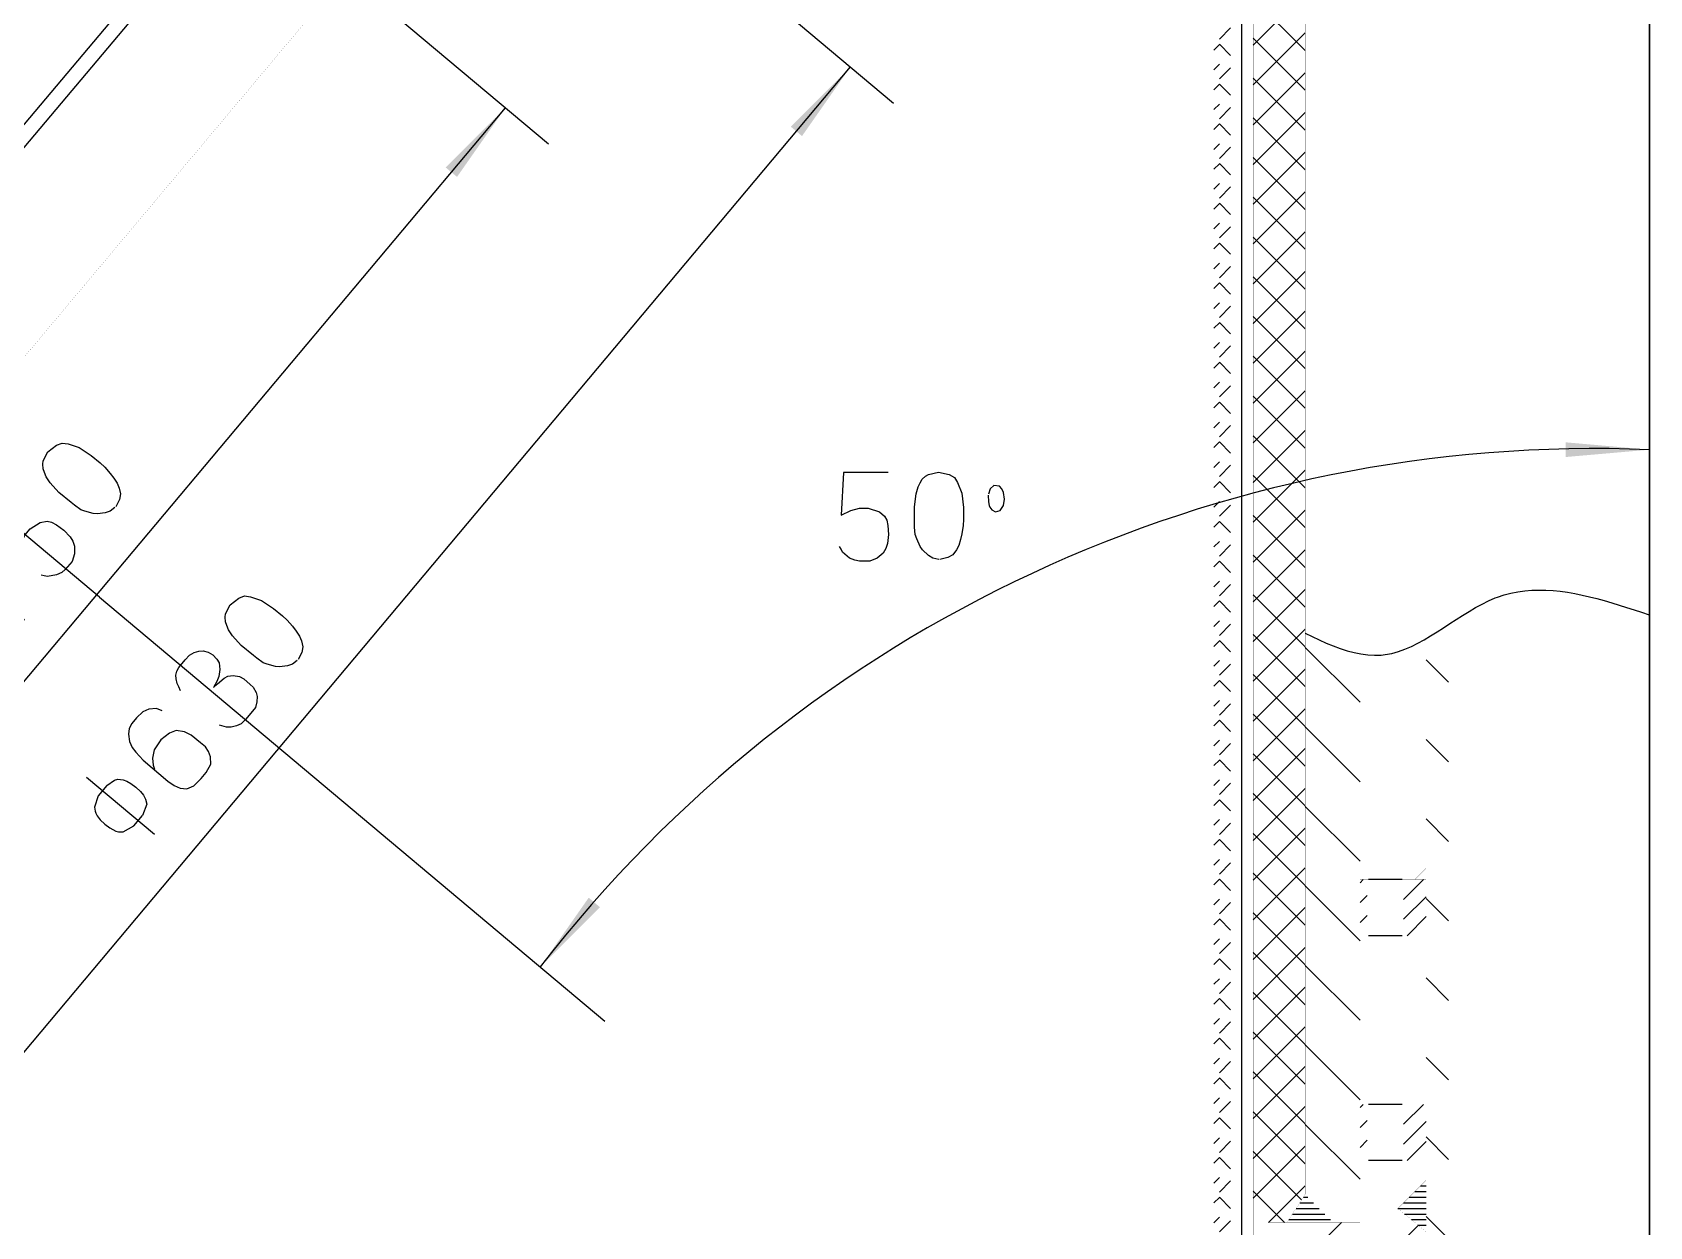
# Model space of a CAD drawing. Extents: x 0 to 8410, y 0 to 11890.
# Drawn here: x 2575 to 3150, y 8158 to 8583 of the extents above; entities that cross this region are included whole.
import ezdxf

# ---------------------------------------------------------------- set-up
doc = ezdxf.new("R2010")
doc.units = 0
doc.header["$MEASUREMENT"] = 0
doc.layers.add('6', color=7, linetype='Continuous')
doc.layers.add('7', color=7, linetype='Continuous')

# ---------------------------------------------------------------- blocks, each defined once
blk = doc.blocks.new('BLKENT9')
at = {"layer": '6', "color": 2, "linetype": 'Continuous'}
for p, q in [((2863.12, 8426.18), (2862.28, 8410.98)), ((2879.01, 8426.18), (2863.12, 8426.18)), ((2893.34, 8425.54), (2896.89, 8426.34)), ((2896.89, 8426.34), (2900.66, 8425.54)), ((2888.95, 8418.66), (2889.68, 8421.06)), ((2889.68, 8421.06), (2890.41, 8422.5)), ((2890.41, 8422.5), (2891.14, 8423.78)), ((2891.14, 8423.78), (2892.29, 8424.9)), ((2892.29, 8424.9), (2893.34, 8425.54)), ((2900.66, 8425.54), (2902.54, 8424.42)), ((2902.54, 8424.42), (2903.69, 8422.66)), ((2903.69, 8422.66), (2905.16, 8418.82)), ((2915.3, 8420.42), (2914.67, 8418.5)), ((2916.55, 8421.54), (2915.3, 8420.42)), ((2918.65, 8421.38), (2916.55, 8421.54)), ((2919.48, 8420.42), (2918.65, 8421.38)), ((2920.01, 8419.14), (2919.48, 8420.42)), ((2888.32, 8414.02), (2888.95, 8418.66)), ((2905.16, 8418.82), (2905.78, 8413.7)), ((2914.57, 8418.18), (2914.67, 8415.78)), ((2914.67, 8415.78), (2914.88, 8414.5)), ((2914.88, 8414.5), (2915.19, 8413.86)), ((2918.85, 8412.74), (2920.01, 8414.5)), ((2920.32, 8416.74), (2920.01, 8419.14)), ((2920.01, 8414.5), (2920.32, 8416.74)), ((2862.28, 8410.98), (2865.73, 8412.74)), ((2865.73, 8412.74), (2868.87, 8413.54)), ((2868.87, 8413.54), (2871.9, 8413.54)), ((2871.9, 8413.54), (2875.87, 8412.26)), ((2875.87, 8412.26), (2877.76, 8410.66)), ((2877.76, 8410.66), (2878.49, 8409.22)), ((2878.49, 8409.22), (2878.91, 8407.3)), ((2888.32, 8408.42), (2888.32, 8414.02)), ((2888.42, 8406.82), (2888.32, 8408.42)), ((2905.78, 8409.54), (2905.68, 8407.3)), ((2905.78, 8413.7), (2905.78, 8409.54)), ((2915.19, 8413.86), (2915.82, 8412.9)), ((2915.82, 8412.9), (2917.18, 8412.26)), ((2917.18, 8412.26), (2918.85, 8412.74)), ((2879.12, 8404.1), (2878.8, 8400.9)), ((2878.91, 8407.3), (2879.12, 8404.1)), ((2888.63, 8404.1), (2888.42, 8406.82)), ((2889.16, 8402.66), (2888.63, 8404.1)), ((2890.41, 8399.94), (2889.16, 8402.66)), ((2905.26, 8404.42), (2904.74, 8402.34)), ((2905.68, 8407.3), (2905.26, 8404.42)), ((2862.28, 8398.98), (2861.65, 8399.94)), ((2862.8, 8397.86), (2862.28, 8398.98)), ((2865.31, 8395.78), (2862.8, 8397.86)), ((2877.23, 8397.54), (2875.14, 8395.78)), ((2878.18, 8399.14), (2877.23, 8397.54)), ((2878.8, 8400.9), (2878.18, 8399.14)), ((2891.25, 8398.66), (2890.41, 8399.94)), ((2893.34, 8396.74), (2891.25, 8398.66)), ((2903.27, 8398.66), (2902.02, 8396.9)), ((2904.11, 8400.26), (2903.27, 8398.66)), ((2904.74, 8402.34), (2904.11, 8400.26)), ((2867.2, 8394.98), (2865.31, 8395.78)), ((2868.76, 8394.66), (2867.2, 8394.98)), ((2872.53, 8394.66), (2868.76, 8394.66)), ((2875.14, 8395.78), (2872.53, 8394.66)), ((2894.91, 8395.78), (2893.34, 8396.74)), ((2897, 8395.3), (2894.91, 8395.78)), ((2900.24, 8395.94), (2897.42, 8395.3)), ((2902.02, 8396.9), (2900.24, 8395.94))]:
    blk.add_line(p, q, dxfattribs=at)
at = {"layer": '6', "color": 1, "linetype": 'Continuous'}
blk.add_line((2598.59, 8381.87), (2778.29, 8231.09), dxfattribs=at)
blk.add_arc((3130.39, 7960.97), 473.75, 87.6524, 142.348, dxfattribs=at)
for points in [[(3149.8, 8434.32), (3119.91, 8431.71), (3119.91, 8436.94)], [(2755.31, 8250.37), (2772.51, 8274.95), (2776.52, 8271.58)]]:
    blk.add_solid(points, dxfattribs=at)
blk = doc.blocks.new('BLKENT21')
at = {"layer": '6', "color": 1, "linetype": 'Continuous'}
for p, q in [((2682.29, 8606.77), (2758.21, 8543.06)), ((2453.64, 8211.2), (2742.89, 8555.92)), ((2393.03, 8262.05), (2468.96, 8198.34))]:
    blk.add_line(p, q, dxfattribs=at)
at = {"layer": '6', "color": 2, "linetype": 'Continuous'}
for p, q in [((2578.53, 8430.36), (2580.2, 8433.59)), ((2580.2, 8433.59), (2583.24, 8435.96)), ((2583.24, 8435.96), (2585.3, 8436.69)), ((2585.3, 8436.69), (2587.39, 8436.44)), ((2587.39, 8436.44), (2591.27, 8435.09)), ((2591.27, 8435.09), (2595.6, 8432.28)), ((2595.6, 8432.28), (2598.79, 8429.6)), ((2578.35, 8429.14), (2578.53, 8430.36)), ((2578.47, 8427.54), (2578.35, 8429.14)), ((2578.98, 8426.16), (2578.47, 8427.54)), ((2579.61, 8424.67), (2578.98, 8426.16)), ((2598.79, 8429.6), (2600.43, 8428.08)), ((2600.43, 8428.08), (2602.37, 8425.91)), ((2602.37, 8425.91), (2603.63, 8424.18)), ((2580.98, 8422.57), (2579.61, 8424.67)), ((2584.13, 8419.11), (2580.98, 8422.57)), ((2603.63, 8424.18), (2604.82, 8422.36)), ((2604.82, 8422.36), (2605.51, 8420.69)), ((2605.51, 8420.69), (2606.05, 8418.6)), ((2568.83, 8419.79), (2558.61, 8407.62)), ((2588.42, 8415.51), (2584.13, 8419.11)), ((2589.71, 8414.56), (2588.42, 8415.51)), ((2591.93, 8412.97), (2589.71, 8414.56)), ((2605.64, 8416.62), (2604.32, 8414.04)), ((2606.05, 8418.6), (2605.64, 8416.62)), ((2573.94, 8406.22), (2577.48, 8408.44)), ((2577.48, 8408.44), (2579.91, 8408.85)), ((2579.91, 8408.85), (2581.49, 8408.49)), ((2581.49, 8408.49), (2583.23, 8407.58)), ((2593.37, 8412.45), (2591.93, 8412.97)), ((2596.26, 8411.66), (2593.37, 8412.45)), ((2597.78, 8411.48), (2596.26, 8411.66)), ((2600.59, 8411.84), (2597.78, 8411.48)), ((2602.34, 8412.43), (2600.59, 8411.84)), ((2604.05, 8413.72), (2602.34, 8412.43)), ((2558.61, 8407.62), (2569.72, 8397.2)), ((2570.59, 8400.98), (2571.99, 8403.9)), ((2571.99, 8403.9), (2573.94, 8406.22)), ((2583.23, 8407.58), (2585.81, 8405.68)), ((2585.81, 8405.68), (2588.06, 8403.38)), ((2588.06, 8403.38), (2589.01, 8401.77)), ((2569.72, 8397.2), (2570.59, 8400.98)), ((2589.63, 8397.29), (2588.81, 8394.57)), ((2589.01, 8401.77), (2589.63, 8400.02)), ((2589.63, 8400.02), (2589.63, 8397.29)), ((2557.94, 8370.23), (2548.07, 8393.8)), ((2548.07, 8393.8), (2571.85, 8373.85)), ((2586.39, 8391.68), (2585.14, 8390.69)), ((2588.81, 8394.57), (2586.39, 8391.68)), ((2578.91, 8389.49), (2577.77, 8389.63)), ((2580.11, 8389.17), (2578.91, 8389.49)), ((2583.31, 8389.76), (2580.11, 8389.17)), ((2585.14, 8390.69), (2583.31, 8389.76)), ((2570.65, 8385.37), (2557.94, 8370.23)), ((2529.09, 8372.18), (2553.24, 8351.92)), ((2536.28, 8369.3), (2533.18, 8365.61)), ((2536.28, 8369.3), (2539.1, 8371.16)), ((2539.1, 8371.16), (2540.19, 8371.47)), ((2540.19, 8371.47), (2542.09, 8371.24)), ((2542.09, 8371.24), (2543.4, 8370.82)), ((2543.4, 8370.82), (2544.83, 8370.03)), ((2544.83, 8370.03), (2546.62, 8368.67)), ((2546.62, 8368.67), (2548.26, 8367.15)), ((2533.18, 8365.61), (2531.92, 8361.62)), ((2548.26, 8367.15), (2549.41, 8365.78)), ((2550.54, 8362.65), (2549.02, 8358.6)), ((2549.41, 8365.78), (2550.11, 8364.38)), ((2550.11, 8364.38), (2550.54, 8362.65)), ((2531.92, 8361.62), (2532.18, 8360.18)), ((2532.18, 8360.18), (2532.4, 8359.45)), ((2532.4, 8359.45), (2532.86, 8358.51)), ((2532.86, 8358.51), (2533.94, 8357.06)), ((2533.94, 8357.06), (2535.59, 8355.54)), ((2545.93, 8354.92), (2549.02, 8358.6)), ((2535.59, 8355.54), (2537.37, 8354.18)), ((2537.37, 8354.18), (2539.55, 8353.03)), ((2539.55, 8353.03), (2540.43, 8352.84)), ((2540.43, 8352.84), (2542.08, 8352.82)), ((2542.08, 8352.82), (2545.93, 8354.92))]:
    blk.add_line(p, q, dxfattribs=at)
at = {"layer": '6', "color": 1, "linetype": 'Continuous'}
for points in [[(2742.89, 8555.92), (2725.69, 8531.34), (2721.68, 8534.7)], [(2453.64, 8211.2), (2470.85, 8235.77), (2474.85, 8232.41)]]:
    blk.add_solid(points, dxfattribs=at)
blk = doc.blocks.new('BLKENT22')
at = {"layer": '6', "color": 1, "linetype": 'Continuous'}
for p, q in [((2740.14, 8675.72), (2880.9, 8557.6)), ((2460.63, 8087.85), (2865.58, 8570.46)), ((2335.18, 8193.11), (2475.95, 8074.99))]:
    blk.add_line(p, q, dxfattribs=at)
at = {"layer": '6', "color": 2, "linetype": 'Continuous'}
for p, q in [((2645.04, 8379.19), (2648.07, 8381.56)), ((2648.07, 8381.56), (2650.14, 8382.28)), ((2650.14, 8382.28), (2652.23, 8382.03)), ((2652.23, 8382.03), (2656.11, 8380.68)), ((2656.11, 8380.68), (2660.44, 8377.87)), ((2643.19, 8374.74), (2643.37, 8375.95)), ((2643.3, 8373.14), (2643.19, 8374.74)), ((2643.37, 8375.95), (2645.04, 8379.19)), ((2660.44, 8377.87), (2663.62, 8375.2)), ((2663.62, 8375.2), (2665.27, 8373.68)), ((2643.81, 8371.75), (2643.3, 8373.14)), ((2644.45, 8370.27), (2643.81, 8371.75)), ((2645.81, 8368.16), (2644.45, 8370.27)), ((2648.97, 8364.7), (2645.81, 8368.16)), ((2665.27, 8373.68), (2667.21, 8371.51)), ((2667.21, 8371.51), (2668.47, 8369.77)), ((2668.47, 8369.77), (2669.66, 8367.95)), ((2632.25, 8362.21), (2633.93, 8362.71)), ((2633.93, 8362.71), (2635.46, 8362.79)), ((2635.46, 8362.79), (2637.16, 8362.32)), ((2653.26, 8361.1), (2648.97, 8364.7)), ((2669.66, 8367.95), (2670.34, 8366.28)), ((2670.34, 8366.28), (2670.89, 8364.19)), ((2670.89, 8364.19), (2670.48, 8362.21)), ((2626.04, 8355.55), (2626.73, 8356.87)), ((2626.73, 8356.87), (2629.02, 8359.6)), ((2629.02, 8359.6), (2630.55, 8361.18)), ((2630.55, 8361.18), (2632.25, 8362.21)), ((2637.16, 8362.32), (2638.83, 8361.33)), ((2638.83, 8361.33), (2640.22, 8359.75)), ((2640.22, 8359.75), (2641.05, 8358.51)), ((2641.05, 8358.51), (2641.33, 8356.09)), ((2654.55, 8360.15), (2653.26, 8361.1)), ((2656.77, 8358.56), (2654.55, 8360.15)), ((2658.21, 8358.04), (2656.77, 8358.56)), ((2661.1, 8357.25), (2658.21, 8358.04)), ((2662.61, 8357.07), (2661.1, 8357.25)), ((2665.43, 8357.44), (2662.61, 8357.07)), ((2667.17, 8358.02), (2665.43, 8357.44)), ((2668.89, 8359.32), (2667.17, 8358.02)), ((2670.48, 8362.21), (2669.15, 8359.64)), ((2625.72, 8354.17), (2626.04, 8355.55)), ((2625.85, 8352.84), (2625.72, 8354.17)), ((2626.16, 8351.21), (2625.85, 8352.84)), ((2626.74, 8349.91), (2626.16, 8351.21)), ((2640.24, 8351.82), (2639.13, 8349.74)), ((2639.13, 8349.74), (2640.46, 8351.08)), ((2640.96, 8353.67), (2640.24, 8351.82)), ((2640.46, 8351.08), (2642.9, 8353)), ((2641.33, 8356.09), (2640.96, 8353.67)), ((2642.9, 8353), (2644.21, 8353.81)), ((2644.21, 8353.81), (2646.07, 8354.03)), ((2646.07, 8354.03), (2648.28, 8353.67)), ((2648.28, 8353.67), (2649.83, 8352.78)), ((2649.83, 8352.78), (2652.16, 8350.83)), ((2627.31, 8348.6), (2626.74, 8349.91)), ((2652.16, 8350.83), (2653.19, 8349.82)), ((2653.19, 8349.82), (2654.31, 8347.93)), ((2654.31, 8347.93), (2654.57, 8346.48)), ((2654.57, 8346.48), (2654.48, 8344.64)), ((2613.94, 8341.13), (2611.68, 8338.93)), ((2616.14, 8342.01), (2613.94, 8341.13)), ((2618.82, 8342.22), (2616.14, 8342.01)), ((2620.88, 8341.44), (2618.82, 8342.22)), ((2654.08, 8342.66), (2650.58, 8338.5)), ((2654.48, 8344.64), (2654.08, 8342.66)), ((2609.09, 8335.1), (2608.87, 8333.09)), ((2609.99, 8336.93), (2609.09, 8335.1)), ((2611.68, 8338.93), (2609.99, 8336.93)), ((2625.85, 8334.41), (2623.39, 8333.47)), ((2628.82, 8333.97), (2625.85, 8334.41)), ((2631.18, 8332.8), (2628.82, 8333.97)), ((2643.77, 8335.61), (2641.26, 8336.35)), ((2645.43, 8335.59), (2643.77, 8335.61)), ((2647.29, 8336.07), (2645.43, 8335.59)), ((2648.91, 8336.76), (2647.29, 8336.07)), ((2650.58, 8338.5), (2648.91, 8336.76)), ((2608.87, 8333.09), (2609.26, 8330.58)), ((2609.26, 8330.58), (2610.12, 8328.36)), ((2610.12, 8328.36), (2611.51, 8326.78)), ((2620.35, 8331.1), (2618.03, 8327.59)), ((2623.39, 8333.47), (2620.35, 8331.1)), ((2634.49, 8330.02), (2631.18, 8332.8)), ((2636.2, 8328.58), (2634.49, 8330.02)), ((2637.34, 8326.95), (2636.2, 8328.58)), ((2611.51, 8326.78), (2614.05, 8323.83)), ((2614.05, 8323.83), (2622.87, 8316.43)), ((2618.03, 8327.59), (2617.39, 8324.58)), ((2617.39, 8324.58), (2617.59, 8322.09)), ((2636.49, 8319.47), (2638.15, 8322.44)), ((2638.08, 8325.1), (2637.34, 8326.95)), ((2638.15, 8322.44), (2638.08, 8325.1)), ((2593.93, 8317.78), (2618.08, 8297.52)), ((2601.11, 8314.89), (2603.93, 8316.76)), ((2603.93, 8316.76), (2605.03, 8317.07)), ((2605.03, 8317.07), (2606.93, 8316.84)), ((2606.93, 8316.84), (2608.24, 8316.42)), ((2608.24, 8316.42), (2609.67, 8315.63)), ((2617.59, 8322.09), (2618.1, 8320.7)), ((2622.87, 8316.43), (2625.09, 8314.84)), ((2632.15, 8314.79), (2634.68, 8317.31)), ((2634.68, 8317.31), (2636.49, 8319.47)), ((2598.02, 8311.21), (2596.76, 8307.21)), ((2601.11, 8314.89), (2598.02, 8311.21)), ((2609.67, 8315.63), (2611.45, 8314.27)), ((2611.45, 8314.27), (2613.1, 8312.75)), ((2613.1, 8312.75), (2614.25, 8311.38)), ((2614.25, 8311.38), (2614.95, 8309.97)), ((2625.09, 8314.84), (2627.21, 8313.88)), ((2627.21, 8313.88), (2629.55, 8313.69)), ((2629.55, 8313.69), (2632.15, 8314.79)), ((2596.76, 8307.21), (2597.01, 8305.77)), ((2597.01, 8305.77), (2597.23, 8305.04)), ((2597.23, 8305.04), (2597.7, 8304.1)), ((2615.38, 8308.25), (2613.86, 8304.2)), ((2614.95, 8309.97), (2615.38, 8308.25)), ((2597.7, 8304.1), (2598.78, 8302.65)), ((2598.78, 8302.65), (2600.43, 8301.13)), ((2600.43, 8301.13), (2602.21, 8299.77)), ((2602.21, 8299.77), (2604.39, 8298.63)), ((2606.92, 8298.41), (2610.77, 8300.51)), ((2610.77, 8300.51), (2613.86, 8304.2)), ((2604.39, 8298.63), (2605.27, 8298.44)), ((2605.27, 8298.44), (2606.92, 8298.41))]:
    blk.add_line(p, q, dxfattribs=at)
at = {"layer": '6', "color": 1, "linetype": 'Continuous'}
for points in [[(2865.58, 8570.46), (2848.37, 8545.88), (2844.37, 8549.24)], [(2460.63, 8087.85), (2477.83, 8112.42), (2481.84, 8109.06)]]:
    blk.add_solid(points, dxfattribs=at)
blk = doc.blocks.new('BLKENT23')
at = {"layer": '6', "color": 1, "linetype": 'Continuous'}
for p, q in [((2465.69, 8806.8), (2609.16, 8687.43)), ((2288.06, 8332.77), (2593.78, 8700.22)), ((2159.97, 8439.34), (2303.44, 8319.97))]:
    blk.add_line(p, q, dxfattribs=at)
at = {"layer": '6', "color": 2, "linetype": 'Continuous'}
for p, q in [((2424.98, 8562.56), (2426.87, 8563.96)), ((2426.87, 8563.96), (2428.11, 8564.35)), ((2428.11, 8564.35), (2429.72, 8564.32)), ((2429.72, 8564.32), (2430.77, 8564.05)), ((2430.77, 8564.05), (2433.2, 8562.38)), ((2421.82, 8556.14), (2422.01, 8558.12)), ((2422.01, 8558.12), (2423.11, 8560.54)), ((2423.11, 8560.54), (2424.98, 8562.56)), ((2433.2, 8562.38), (2434.53, 8560.91)), ((2434.53, 8560.91), (2435.41, 8559.12)), ((2435.41, 8559.12), (2435.55, 8557.09)), ((2422.29, 8554.08), (2421.82, 8556.14)), ((2423.4, 8552.56), (2422.29, 8554.08)), ((2424.15, 8551.93), (2423.4, 8552.56)), ((2433.59, 8552.77), (2431.75, 8551.21)), ((2434.48, 8554.06), (2432.85, 8551.01)), ((2436.85, 8554.94), (2434, 8553.26)), ((2435.08, 8555.22), (2434.48, 8554.06)), ((2435.55, 8557.09), (2435.08, 8555.22)), ((2438.44, 8555.76), (2436.85, 8554.94)), ((2440.11, 8555.8), (2438.44, 8555.76)), ((2442.44, 8555.53), (2440.11, 8555.8)), ((2443.52, 8554.86), (2442.44, 8555.53)), ((2444.92, 8553.7), (2443.52, 8554.86)), ((2446.21, 8552.62), (2444.92, 8553.7)), ((2446.94, 8551.31), (2446.21, 8552.62)), ((2404.02, 8537.37), (2413.68, 8548.98)), ((2413.68, 8548.98), (2414.48, 8546.65)), ((2414.48, 8546.65), (2415.63, 8543.67)), ((2425.99, 8550.64), (2424.15, 8551.93)), ((2427.86, 8550.04), (2425.99, 8550.64)), ((2429.65, 8550.22), (2427.86, 8550.04)), ((2431.75, 8551.21), (2429.65, 8550.22)), ((2432.12, 8548.16), (2431.95, 8546.64)), ((2431.95, 8546.64), (2432.7, 8544.7)), ((2432.28, 8549.22), (2432.12, 8548.16)), ((2432.85, 8551.01), (2432.28, 8549.22)), ((2446.61, 8545.87), (2447.14, 8546.73)), ((2447.39, 8550.1), (2446.94, 8551.31)), ((2447.14, 8546.73), (2447.37, 8548.33)), ((2447.37, 8548.33), (2447.53, 8549.39)), ((2447.53, 8549.39), (2447.39, 8550.1)), ((2415.63, 8543.67), (2417.46, 8539.29)), ((2432.7, 8544.7), (2433.16, 8543.72)), ((2433.16, 8543.72), (2433.85, 8542.8)), ((2433.85, 8542.8), (2434.82, 8541.99)), ((2434.82, 8541.99), (2436.06, 8541.08)), ((2436.06, 8541.08), (2437.48, 8540.37)), ((2440.88, 8540.52), (2442.41, 8541.27)), ((2442.41, 8541.27), (2443.73, 8542.19)), ((2443.73, 8542.19), (2445.29, 8543.63)), ((2445.29, 8543.63), (2446.61, 8545.87)), ((2417.46, 8539.29), (2419.06, 8536.18)), ((2419.06, 8536.18), (2419.78, 8534.86)), ((2437.48, 8540.37), (2438.58, 8540.17)), ((2438.58, 8540.17), (2439.64, 8540.12)), ((2439.64, 8540.12), (2440.88, 8540.52)), ((2419.78, 8534.86), (2420.89, 8533.34)), ((2420.89, 8533.34), (2422.19, 8531.19)), ((2422.19, 8531.19), (2423.67, 8529.24)), ((2423.67, 8529.24), (2425.15, 8527.3)), ((2404.35, 8505.8), (2395.62, 8526.4)), ((2395.62, 8526.4), (2416.5, 8509.02)), ((2425.15, 8527.3), (2428.44, 8523.6)), ((2415.41, 8519.1), (2404.35, 8505.8)), ((2379.09, 8507.41), (2400.29, 8489.77)), ((2385.39, 8504.91), (2387.85, 8506.55)), ((2387.85, 8506.55), (2388.81, 8506.83)), ((2388.81, 8506.83), (2390.47, 8506.64)), ((2390.47, 8506.64), (2391.62, 8506.27)), ((2391.62, 8506.27), (2392.87, 8505.59)), ((2382.7, 8501.67), (2381.61, 8498.18)), ((2385.39, 8504.91), (2382.7, 8501.67)), ((2392.87, 8505.59), (2394.44, 8504.4)), ((2394.44, 8504.4), (2395.89, 8503.08)), ((2395.89, 8503.08), (2396.9, 8501.88)), ((2396.9, 8501.88), (2397.51, 8500.65)), ((2397.51, 8500.65), (2397.9, 8499.15)), ((2381.61, 8498.18), (2381.84, 8496.92)), ((2381.84, 8496.92), (2382.03, 8496.28)), ((2382.03, 8496.28), (2382.44, 8495.46)), ((2382.44, 8495.46), (2383.39, 8494.19)), ((2393.89, 8492.36), (2396.58, 8495.6)), ((2397.9, 8499.15), (2396.58, 8495.6)), ((2383.39, 8494.19), (2384.84, 8492.87)), ((2384.84, 8492.87), (2386.41, 8491.68)), ((2386.41, 8491.68), (2388.31, 8490.69)), ((2388.31, 8490.69), (2389.09, 8490.53)), ((2389.09, 8490.53), (2390.53, 8490.51)), ((2390.53, 8490.51), (2393.89, 8492.36))]:
    blk.add_line(p, q, dxfattribs=at)
at = {"layer": '6', "color": 1, "linetype": 'Continuous'}
for points in [[(2593.78, 8700.22), (2576.68, 8675.58), (2572.66, 8678.92)], [(2288.06, 8332.77), (2305.17, 8357.41), (2309.19, 8354.07)]]:
    blk.add_solid(points, dxfattribs=at)
blk = doc.blocks.new('BLKENT484')
at = {"layer": '7', "color": 1, "linetype": 'Continuous'}
for p, q in [((3026.65, 8168.44), (3028.3, 8168.44)), ((3022.75, 8162.44), (3034.3, 8162.44)), ((3024.05, 8164.44), (3032.3, 8164.44)), ((3025.35, 8166.44), (3030.3, 8166.44)), ((3021.45, 8160.44), (3036.3, 8160.44))]:
    blk.add_line(p, q, dxfattribs=at)
blk = doc.blocks.new('BLKENT485')
at = {"layer": '7', "color": 1, "linetype": 'Continuous'}
for p, q in [((3064.3, 8168.44), (3070.3, 8168.44)), ((3066.3, 8170.44), (3070.3, 8170.44)), ((3068.3, 8172.44), (3070.3, 8172.44)), ((3060.3, 8164.44), (3070.3, 8164.44)), ((3062.3, 8166.44), (3070.3, 8166.44)), ((3062.68, 8162.44), (3070.3, 8162.44)), ((3065.07, 8160.44), (3070.3, 8160.44)), ((3067.45, 8158.44), (3070.3, 8158.44))]:
    blk.add_line(p, q, dxfattribs=at)
blk = doc.blocks.new('BLKENT486')
at = {"layer": '7', "color": 1, "linetype": 'Continuous'}
for p, q in [((3046.8, 8344.49), (3027.3, 8363.99)), ((3046.8, 8316.21), (3027.3, 8335.71)), ((3046.8, 8287.92), (3027.3, 8307.42)), ((3046.8, 8259.64), (3027.3, 8279.14)), ((3046.8, 8231.35), (3027.3, 8250.85)), ((3046.8, 8203.07), (3027.3, 8222.57)), ((3046.8, 8174.79), (3027.3, 8194.28))]:
    blk.add_line(p, q, dxfattribs=at)
blk = doc.blocks.new('BLKENT488')
at = {"layer": '7', "color": 1, "linetype": 'Continuous'}
for p, q in [((3078.3, 8351.57), (3070.3, 8359.57)), ((3078.3, 8323.29), (3070.3, 8331.29)), ((3078.3, 8295), (3070.3, 8303)), ((3078.3, 8266.72), (3070.3, 8274.72)), ((3078.3, 8238.44), (3070.3, 8246.43)), ((3078.3, 8210.15), (3070.3, 8218.15)), ((3078.3, 8181.87), (3070.3, 8189.87)), ((3078.3, 8153.58), (3070.3, 8161.58))]:
    blk.add_line(p, q, dxfattribs=at)
blk = doc.blocks.new('BLKENT496')
at = {"layer": '7', "color": 1, "linetype": 'Continuous'}
for p, q in [((3062.3, 8274.37), (3069.37, 8281.44)), ((3062.3, 8267.3), (3070.3, 8275.3)), ((3063.51, 8261.44), (3070.3, 8268.23))]:
    blk.add_line(p, q, dxfattribs=at)
blk = doc.blocks.new('BLKENT497')
at = {"layer": '7', "color": 1, "linetype": 'Continuous'}
for p, q in [((3046.8, 8280.3), (3047.94, 8281.44)), ((3046.8, 8273.23), (3049.3, 8275.73)), ((3046.8, 8266.15), (3049.3, 8268.66))]:
    blk.add_line(p, q, dxfattribs=at)
blk = doc.blocks.new('BLKENT498')
at = {"layer": '7', "color": 1, "linetype": 'Continuous'}
for p, q in [((3046.8, 8200.3), (3047.94, 8201.44)), ((3046.8, 8193.23), (3049.3, 8195.73)), ((3046.8, 8186.15), (3049.3, 8188.66))]:
    blk.add_line(p, q, dxfattribs=at)
blk = doc.blocks.new('BLKENT568')
at = {"layer": '7', "color": 1, "linetype": 'Continuous'}
for p, q in [((2994.8, 8576.49), (2996.8, 8578.49)), ((2994.8, 8569.42), (2996.8, 8571.42)), ((2994.8, 8562.35), (2996.8, 8564.35)), ((2994.8, 8555.28), (2996.8, 8557.28)), ((2994.8, 8548.21), (2996.8, 8550.21)), ((2994.8, 8541.14), (2996.8, 8543.13)), ((2994.8, 8534.06), (2996.8, 8536.06)), ((2994.8, 8526.99), (2996.8, 8528.99)), ((2994.8, 8519.92), (2996.8, 8521.92)), ((2994.8, 8512.85), (2996.8, 8514.85)), ((2994.8, 8505.78), (2996.8, 8507.78)), ((2994.8, 8498.71), (2996.8, 8500.71)), ((2994.8, 8491.64), (2996.8, 8493.64)), ((2994.8, 8484.57), (2996.8, 8486.57)), ((2994.8, 8477.5), (2996.8, 8479.5)), ((2994.8, 8470.42), (2996.8, 8472.42)), ((2994.8, 8463.35), (2996.8, 8465.35)), ((2994.8, 8456.28), (2996.8, 8458.28)), ((2994.8, 8449.21), (2996.8, 8451.21)), ((2994.8, 8442.14), (2996.8, 8444.14)), ((2994.8, 8435.07), (2996.8, 8437.07)), ((2994.8, 8428), (2996.8, 8430)), ((2994.8, 8420.93), (2996.8, 8422.93)), ((2994.8, 8413.86), (2996.8, 8415.86)), ((2994.8, 8406.78), (2996.8, 8408.79)), ((2994.8, 8399.71), (2996.8, 8401.71)), ((2994.8, 8392.64), (2996.8, 8394.64)), ((2994.8, 8385.57), (2996.8, 8387.57)), ((2994.8, 8378.5), (2996.8, 8380.5)), ((2994.8, 8371.43), (2996.8, 8373.43)), ((2994.8, 8364.36), (2996.8, 8366.36)), ((2994.8, 8357.29), (2996.8, 8359.29)), ((2994.8, 8350.22), (2996.8, 8352.22)), ((2994.8, 8343.14), (2996.8, 8345.15)), ((2994.8, 8336.07), (2996.8, 8338.07)), ((2994.8, 8329), (2996.8, 8331)), ((2994.8, 8321.93), (2996.8, 8323.93)), ((2994.8, 8314.86), (2996.8, 8316.86)), ((2994.8, 8307.79), (2996.8, 8309.79)), ((2994.8, 8300.72), (2996.8, 8302.72)), ((2994.8, 8293.65), (2996.8, 8295.65)), ((2994.8, 8286.58), (2996.8, 8288.58)), ((2994.8, 8279.51), (2996.8, 8281.51)), ((2994.8, 8272.43), (2996.8, 8274.43)), ((2994.8, 8265.36), (2996.8, 8267.36)), ((2994.8, 8258.29), (2996.8, 8260.29)), ((2994.8, 8251.22), (2996.8, 8253.22)), ((2994.8, 8244.15), (2996.8, 8246.15)), ((2994.8, 8237.08), (2996.8, 8239.08)), ((2994.8, 8230.01), (2996.8, 8232.01)), ((2994.8, 8222.94), (2996.8, 8224.94)), ((2994.8, 8215.87), (2996.8, 8217.87)), ((2994.8, 8208.8), (2996.8, 8210.79)), ((2994.8, 8201.72), (2996.8, 8203.72)), ((2994.8, 8194.65), (2996.8, 8196.65)), ((2994.8, 8187.58), (2996.8, 8189.58)), ((2994.8, 8180.51), (2996.8, 8182.51)), ((2994.8, 8173.44), (2996.8, 8175.44)), ((2994.8, 8166.37), (2996.8, 8168.37)), ((2994.8, 8159.3), (2996.8, 8161.3))]:
    blk.add_line(p, q, dxfattribs=at)
blk = doc.blocks.new('BLKENT678')
at = {"layer": '7', "color": 1, "linetype": 'Continuous'}
for p, q in [((3008.8, 8578.2), (3027.3, 8596.7)), ((3027.3, 8576.32), (3008.8, 8594.82)), ((2996.8, 8580.35), (3000.8, 8584.35)), ((3008.8, 8564.06), (3027.3, 8582.56)), ((3000.8, 8574.53), (2996.8, 8578.53)), ((3027.3, 8562.18), (3008.8, 8580.68)), ((2996.8, 8566.2), (3000.8, 8570.2)), ((3000.8, 8560.39), (2996.8, 8564.39)), ((3008.8, 8549.92), (3027.3, 8568.42)), ((3027.3, 8548.03), (3008.8, 8566.53)), ((2996.8, 8552.06), (3000.8, 8556.06)), ((3008.8, 8535.78), (3027.3, 8554.28)), ((3027.3, 8533.89), (3008.8, 8552.39)), ((3000.8, 8546.25), (2996.8, 8550.25)), ((2996.8, 8537.92), (3000.8, 8541.92)), ((3000.8, 8532.11), (2996.8, 8536.11)), ((3008.8, 8521.64), (3027.3, 8540.13)), ((3027.3, 8519.75), (3008.8, 8538.25)), ((2996.8, 8523.78), (3000.8, 8527.78)), ((3008.8, 8507.49), (3027.3, 8525.99)), ((3027.3, 8505.61), (3008.8, 8524.11)), ((3000.8, 8517.96), (2996.8, 8521.96)), ((2996.8, 8509.64), (3000.8, 8513.64)), ((3000.8, 8503.82), (2996.8, 8507.82)), ((3008.8, 8493.35), (3027.3, 8511.85)), ((3027.3, 8491.46), (3008.8, 8509.96)), ((2996.8, 8495.49), (3000.8, 8499.49)), ((3008.8, 8479.21), (3027.3, 8497.71)), ((3027.3, 8477.32), (3008.8, 8495.82)), ((3000.8, 8489.68), (2996.8, 8493.68)), ((2996.8, 8481.35), (3000.8, 8485.35)), ((3008.8, 8465.07), (3027.3, 8483.57)), ((3000.8, 8475.54), (2996.8, 8479.54)), ((3027.3, 8463.18), (3008.8, 8481.68)), ((2996.8, 8467.21), (3000.8, 8471.21)), ((3008.8, 8450.92), (3027.3, 8469.42)), ((3027.3, 8449.04), (3008.8, 8467.54)), ((3000.8, 8461.4), (2996.8, 8465.4)), ((2996.8, 8453.07), (3000.8, 8457.07)), ((3008.8, 8436.78), (3027.3, 8455.28)), ((3000.8, 8447.25), (2996.8, 8451.25)), ((3027.3, 8434.9), (3008.8, 8453.4)), ((2996.8, 8438.92), (3000.8, 8442.92)), ((3008.8, 8422.64), (3027.3, 8441.14)), ((3027.3, 8420.75), (3008.8, 8439.25)), ((3000.8, 8433.11), (2996.8, 8437.11)), ((2996.8, 8424.78), (3000.8, 8428.78)), ((3008.8, 8408.5), (3027.3, 8427)), ((3000.8, 8418.97), (2996.8, 8422.97)), ((3027.3, 8406.61), (3008.8, 8425.11)), ((2996.8, 8410.64), (3000.8, 8414.64)), ((3000.8, 8404.83), (2996.8, 8408.83)), ((3008.8, 8394.36), (3027.3, 8412.86)), ((3027.3, 8392.47), (3008.8, 8410.97)), ((2996.8, 8396.5), (3000.8, 8400.5)), ((3008.8, 8380.21), (3027.3, 8398.71)), ((3000.8, 8390.68), (2996.8, 8394.69)), ((3027.3, 8378.33), (3008.8, 8396.83)), ((2996.8, 8382.36), (3000.8, 8386.36)), ((3000.8, 8376.54), (2996.8, 8380.54)), ((3008.8, 8366.07), (3027.3, 8384.57)), ((3027.3, 8364.19), (3008.8, 8382.68)), ((2996.8, 8368.21), (3000.8, 8372.21)), ((3008.8, 8351.93), (3027.3, 8370.43)), ((3027.3, 8350.04), (3008.8, 8368.54)), ((3000.8, 8362.4), (2996.8, 8366.4)), ((2996.8, 8354.07), (3000.8, 8358.07)), ((3000.8, 8348.26), (2996.8, 8352.26)), ((3008.8, 8337.79), (3027.3, 8356.29)), ((3027.3, 8335.9), (3008.8, 8354.4)), ((2996.8, 8339.93), (3000.8, 8343.93)), ((3008.8, 8323.65), (3027.3, 8342.14)), ((3027.3, 8321.76), (3008.8, 8340.26)), ((3000.8, 8334.12), (2996.8, 8338.12)), ((2996.8, 8325.79), (3000.8, 8329.79)), ((3008.8, 8309.5), (3027.3, 8328)), ((3000.8, 8319.97), (2996.8, 8323.97)), ((3027.3, 8307.62), (3008.8, 8326.12)), ((2996.8, 8311.65), (3000.8, 8315.65)), ((3008.8, 8295.36), (3027.3, 8313.86)), ((3027.3, 8293.47), (3008.8, 8311.97)), ((3000.8, 8305.83), (2996.8, 8309.83)), ((2996.8, 8297.5), (3000.8, 8301.5)), ((3008.8, 8281.22), (3027.3, 8299.72)), ((3000.8, 8291.69), (2996.8, 8295.69)), ((3027.3, 8279.33), (3008.8, 8297.83)), ((2996.8, 8283.36), (3000.8, 8287.36)), ((3008.8, 8267.08), (3027.3, 8285.58)), ((3027.3, 8265.19), (3008.8, 8283.69)), ((3000.8, 8277.55), (2996.8, 8281.55)), ((2996.8, 8269.22), (3000.8, 8273.22)), ((3008.8, 8252.93), (3027.3, 8271.43)), ((3000.8, 8263.41), (2996.8, 8267.41)), ((3027.3, 8251.05), (3008.8, 8269.55)), ((2996.8, 8255.08), (3000.8, 8259.08)), ((3000.8, 8249.26), (2996.8, 8253.26)), ((3008.8, 8238.79), (3027.3, 8257.29)), ((3027.3, 8236.91), (3008.8, 8255.41)), ((2996.8, 8240.93), (3000.8, 8244.93)), ((3008.8, 8224.65), (3027.3, 8243.15)), ((3000.8, 8235.12), (2996.8, 8239.12)), ((3027.3, 8222.76), (3008.8, 8241.26)), ((2996.8, 8226.79), (3000.8, 8230.79)), ((3000.8, 8220.98), (2996.8, 8224.98)), ((3008.8, 8210.51), (3027.3, 8229.01)), ((3027.3, 8208.62), (3008.8, 8227.12)), ((2996.8, 8212.65), (3000.8, 8216.65)), ((3008.8, 8196.37), (3027.3, 8214.87)), ((3027.3, 8194.48), (3008.8, 8212.98)), ((3000.8, 8206.84), (2996.8, 8210.84)), ((2996.8, 8198.51), (3000.8, 8202.51)), ((3000.8, 8192.7), (2996.8, 8196.7)), ((3008.8, 8182.22), (3027.3, 8200.72)), ((3027.3, 8180.34), (3008.8, 8198.84)), ((2996.8, 8184.37), (3000.8, 8188.37)), ((3008.8, 8168.08), (3027.3, 8186.58)), ((3026.02, 8167.47), (3008.8, 8184.69)), ((3000.8, 8178.55), (2996.8, 8182.55)), ((2996.8, 8170.22), (3000.8, 8174.22)), ((3000.8, 8164.41), (2996.8, 8168.41)), ((3019.91, 8159.44), (3008.8, 8170.55)), ((3014.3, 8159.44), (3027.3, 8172.44)), ((2996.8, 8156.08), (3000.8, 8160.08))]:
    blk.add_line(p, q, dxfattribs=at)
blk = doc.blocks.new('BLKENT679')
at = {"layer": '7', "color": 1, "linetype": 'Continuous'}
for p, q in [((3012.3, 8131.49), (3040.25, 8159.44)), ((3049.53, 8140.43), (3067.49, 8158.4)), ((3012.3, 8103.21), (3037.3, 8128.21)), ((3012.3, 8074.92), (3037.3, 8099.92)), ((3012.3, 8046.64), (3037.3, 8071.64)), ((3012.3, 8018.36), (3037.3, 8043.35)), ((3016.07, 7993.85), (3037.3, 8015.07)), ((3012.3, 7961.79), (3037.3, 7986.79)), ((3028.81, 7950.01), (3037.3, 7958.5)), ((3012.3, 7933.5), (3018.8, 7940)), ((3031.52, 7924.44), (3037.3, 7930.22))]:
    blk.add_line(p, q, dxfattribs=at)

msp = doc.modelspace()

# ---------------------------------------------------------------- linework, layer by layer
at = {"layer": '6'}
for p, q in [((3149.8, 7450.83), (3149.8, 11579.7)), ((3149.8, 9415.78), (3149.8, 6891.22)), ((3004.8, 8001.23), (3004.8, 9012.49)), ((2598.59, 8381.87), (2127.05, 8777.54)), ((2703.36, 8706.57), (2297.79, 8224.48)), ((2301.88, 8221.06), (2707.45, 8703.14)), ((3090.19, 8379.43), (3092.54, 8380.58)), ((3092.54, 8380.58), (3094.9, 8381.59)), ((3094.9, 8381.59), (3095.65, 8381.87)), ((3095.65, 8381.87), (3098.05, 8382.67)), ((3095.65, 8381.87), (3095.65, 8381.87)), ((3098.05, 8382.67), (3100.47, 8383.3)), ((3100.47, 8383.3), (3102.92, 8383.79)), ((3102.92, 8383.79), (3105.38, 8384.13)), ((3105.38, 8384.13), (3107.88, 8384.34)), ((3107.88, 8384.34), (3110.39, 8384.41)), ((3110.39, 8384.41), (3112.92, 8384.37)), ((3112.92, 8384.37), (3115.46, 8384.21)), ((3115.46, 8384.21), (3118.02, 8383.95)), ((3118.02, 8383.95), (3120.6, 8383.59)), ((3120.6, 8383.59), (3123.19, 8383.15)), ((3123.19, 8383.15), (3125.8, 8382.62)), ((3125.8, 8382.62), (3128.41, 8382.02)), ((3128.41, 8382.02), (3131.04, 8381.36)), ((3131.04, 8381.36), (3133.67, 8380.64)), ((3133.67, 8380.64), (3136.31, 8379.87)), ((3136.31, 8379.87), (3138.96, 8379.06)), ((3078.71, 8372.44), (3080.99, 8373.93)), ((3080.99, 8373.93), (3083.27, 8375.4)), ((3083.27, 8375.4), (3085.56, 8376.82)), ((3085.56, 8376.82), (3087.87, 8378.17)), ((3087.87, 8378.17), (3090.19, 8379.43)), ((3138.96, 8379.06), (3141.61, 8378.22)), ((3141.61, 8378.22), (3144.27, 8377.35)), ((3144.27, 8377.35), (3146.93, 8376.47)), ((3146.93, 8376.47), (3149.59, 8375.58)), ((3149.59, 8375.58), (3149.8, 8375.51)), ((3027.3, 8369.09), (3029.81, 8367.84)), ((3071.91, 8368.08), (3074.18, 8369.49)), ((3074.18, 8369.49), (3076.44, 8370.95)), ((3076.44, 8370.95), (3078.71, 8372.44)), ((3029.81, 8367.84), (3032.32, 8366.65)), ((3032.32, 8366.65), (3034.82, 8365.54)), ((3034.82, 8365.54), (3037.31, 8364.51)), ((3037.31, 8364.51), (3039.79, 8363.6)), ((3039.79, 8363.6), (3042.26, 8362.81)), ((3042.26, 8362.81), (3044.71, 8362.15)), ((3058.15, 8361.87), (3060.47, 8362.52)), ((3060.47, 8362.52), (3062.78, 8363.35)), ((3062.78, 8363.35), (3065.08, 8364.35)), ((3065.08, 8364.35), (3067.36, 8365.48)), ((3067.36, 8365.48), (3069.64, 8366.73)), ((3069.64, 8366.73), (3071.91, 8368.08)), ((3044.71, 8362.15), (3047.15, 8361.66)), ((3047.15, 8361.66), (3049.58, 8361.34)), ((3049.58, 8361.34), (3051.98, 8361.21)), ((3051.98, 8361.21), (3054.36, 8361.29)), ((3054.36, 8361.29), (3055.8, 8361.44)), ((3055.8, 8361.44), (3058.15, 8361.87)), ((3055.8, 8361.44), (3055.8, 8361.44)), ((3061.8, 8281.44), (3049.8, 8281.44)), ((3061.8, 8261.44), (3049.8, 8261.44)), ((3061.8, 8201.44), (3049.8, 8201.44)), ((3062.3, 8194.37), (3069.37, 8201.44)), ((3062.3, 8187.3), (3070.3, 8195.3)), ((3063.51, 8181.44), (3070.3, 8188.23)), ((3061.8, 8181.44), (3049.8, 8181.44))]:
    msp.add_line(p, q, dxfattribs=at)
at = {"layer": '6', "const_width": 0.03}
for points in [[(2994.8, 8984.94), (2994.8, 7934.44)], [(2996.8, 8986.44), (2996.8, 7935.94)], [(3000.8, 8985.44), (3000.8, 8001.23)], [(3008.8, 8985.44), (3008.8, 8001.23)], [(3027.3, 8169.44), (3027.3, 8978.44)], [(2734.33, 8661.01), (2348.65, 8201.39)], [(3092.3, 8137.44), (3092.3, 8380.47)], [(3078.3, 8140.43), (3078.3, 8372.17)], [(3070.3, 8149.44), (3070.3, 8367.11)], [(3046.8, 8159.44), (3046.8, 8361.72)], [(3066.3, 8281.44), (3070.3, 8285.44)], [(3048.04, 8281.44), (3046.8, 8281.44)], [(3049.8, 8281.44), (3048.04, 8281.44)], [(3049.3, 8281.44), (3049.3, 8261.44)], [(3070.3, 8281.44), (3061.8, 8281.44)], [(3062.3, 8281.44), (3062.3, 8261.44)], [(3049.8, 8261.44), (3046.8, 8261.44)], [(3070.3, 8261.44), (3061.8, 8261.44)], [(3066.3, 8261.44), (3070.3, 8257.44)], [(3048.04, 8201.44), (3046.8, 8201.44)], [(3049.8, 8201.44), (3048.04, 8201.44)], [(3049.3, 8201.44), (3049.3, 8181.44)], [(3070.3, 8201.44), (3061.8, 8201.44)], [(3062.3, 8201.44), (3062.3, 8181.44)], [(3066.3, 8201.44), (3070.3, 8205.44)], [(3049.8, 8181.44), (3046.8, 8181.44)], [(3070.3, 8181.44), (3061.8, 8181.44)], [(3066.3, 8181.44), (3070.3, 8177.44)], [(3060.3, 8164.44), (3070.3, 8174.44)], [(3027.3, 8169.44), (3020.8, 8159.44)], [(3027.3, 8169.44), (3037.3, 8159.44)], [(3046.8, 8164.44), (3060.3, 8164.44)], [(3060.3, 8164.44), (3070.3, 8156.05)], [(3012.3, 8157.44), (3014.3, 8159.44)], [(3014.3, 8159.44), (3046.8, 8159.44)]]:
    msp.add_lwpolyline(points, dxfattribs=at)

# ---------------------------------------------------------------- block references
at = {"layer": '6'}
for name in ['BLKENT678', 'BLKENT568', 'BLKENT23', 'BLKENT22', 'BLKENT21', 'BLKENT9', 'BLKENT486', 'BLKENT488', 'BLKENT497', 'BLKENT496', 'BLKENT498', 'BLKENT484', 'BLKENT485', 'BLKENT679']:
    msp.add_blockref(name, (0, 0), dxfattribs=at)

doc.saveas('drawing.dxf')
